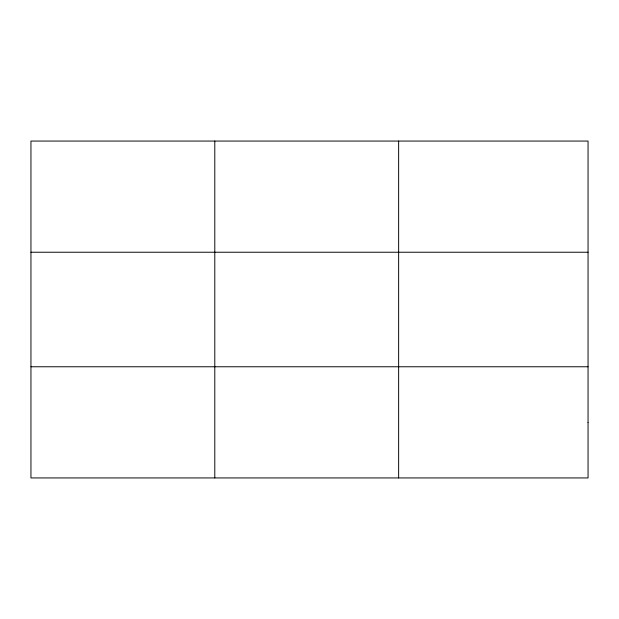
<?xml version="1.0" encoding="UTF-8"?>
<svg xmlns="http://www.w3.org/2000/svg" width="619" height="619" viewBox="0 0 619 619"><rect width="100%" height="100%" fill="white"/><g stroke="black" fill="none" stroke-linecap="round" stroke-linejoin="round"><path stroke-width="0.93" d="M214.793 141.062L214.793 477.938M398.636 141.062L398.636 477.938M30.95 252.235L588.05 252.235M30.95 366.765L588.05 366.765M588.05 422.351L588.05 477.938L30.95 477.938L30.95 141.062L588.05 141.062L588.05 422.351"/></g></svg>
